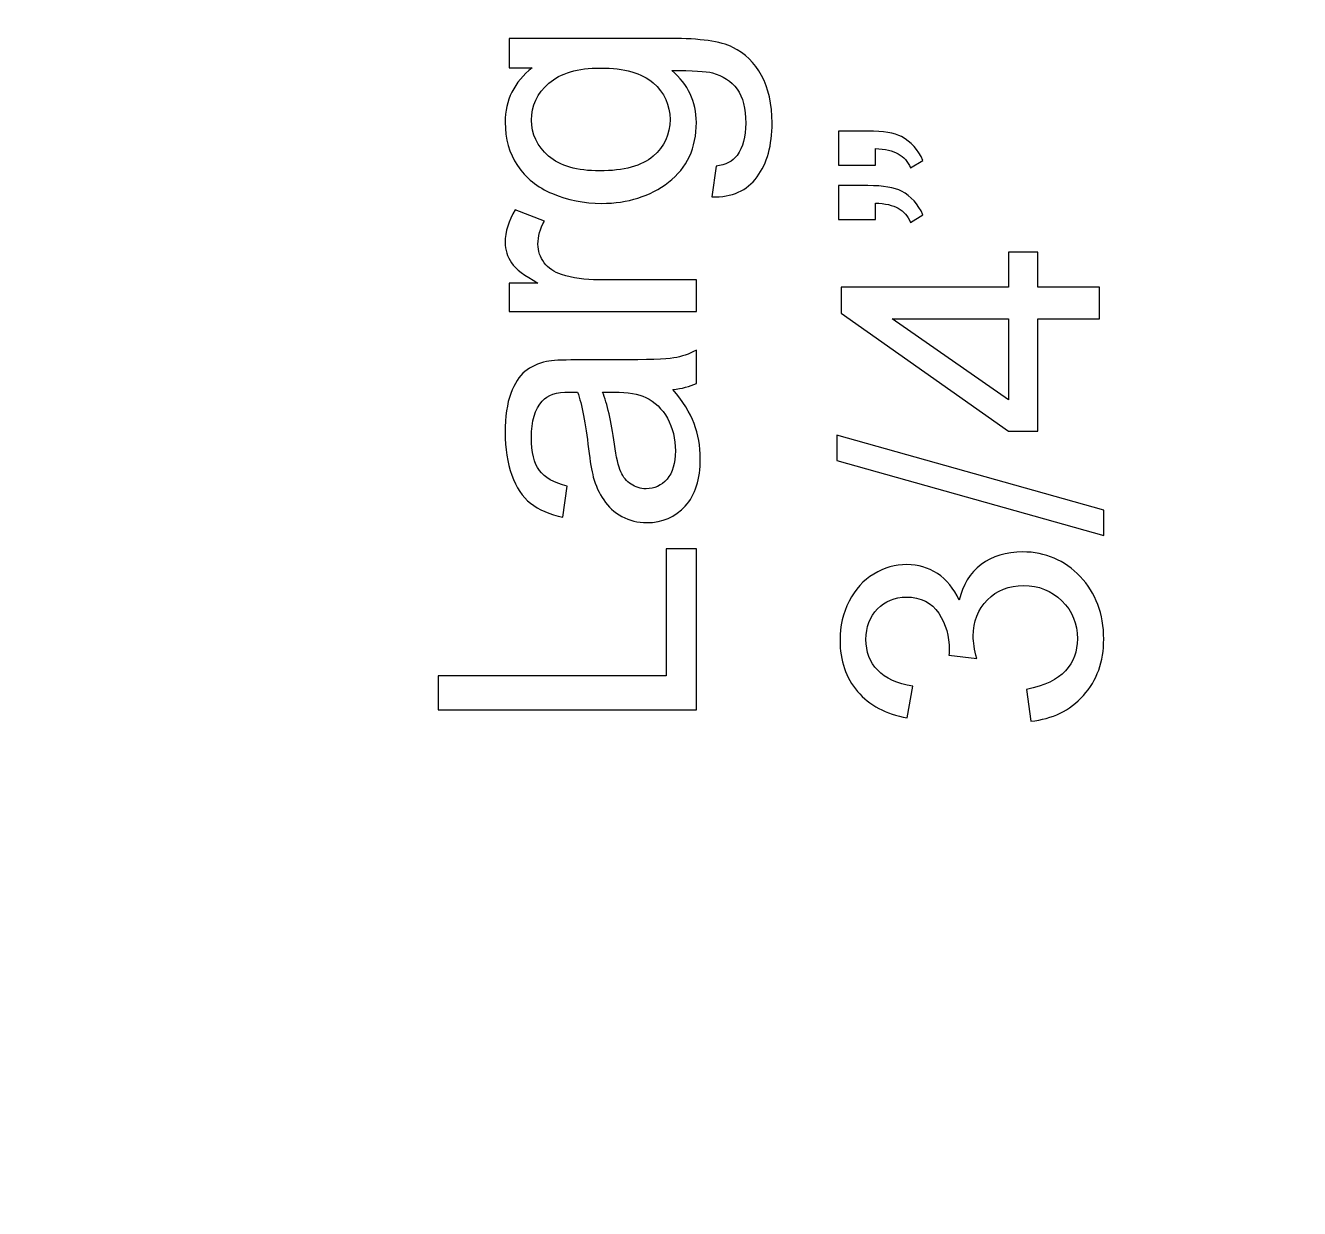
# Model space of a CAD drawing. Header units: millimetres. Extents: x -870 to 610, y 34 to 322.
# Drawn here: x -101.49 to -79.07, y 79.44 to 100.26 of the extents above; entities that cross this region are included whole.
import ezdxf

# ---------------------------------------------------------------- set-up
doc = ezdxf.new("R2010")
doc.units = ezdxf.units.MM
doc.header["$MEASUREMENT"] = 0
doc.layers.add('Layer 1', color=7, linetype='Continuous')

msp = doc.modelspace()

# ---------------------------------------------------------------- linework, layer by layer
at = {"layer": 'Layer 1', "lineweight": 18}
msp.add_open_spline([(-61.4583, 140.3243), (-62.143, 130.0218), (-67.5645, 122.997), (-67.3692, 113.5247), (-67.3692, 113.5247), (-68.2073, 117.8319), (-68.9892, 121.888), (-69.8006, 126.4278), (-69.8006, 126.4278), (-70.3018, 129.2324), (-70.4464, 131.5609), (-69.5501, 134.3017), (-69.5501, 134.3017), (-66.2616, 144.359), (-67.2655, 140.6717), (-71.7917, 144.1146), (-71.7917, 144.1146), (-77.2199, 148.2432), (-74.4601, 153.2347), (-74.0614, 159.0283), (-74.0614, 159.0283), (-73.6944, 164.3653), (-76.9117, 171.2789), (-77.229, 180.9115), (-77.229, 180.9115), (-77.6488, 193.6667), (-74.965, 197.454), (-73.2, 207.4215), (-73.2, 207.4215), (-73.0204, 208.4352), (-72.9897, 209.2928), (-72.8416, 210.0051), (-72.8416, 210.0051), (-72.8416, 210.0051), (-72.8416, 210.0053), (-72.8416, 210.0053), (-72.8416, 210.0053), (-72.8416, 210.0053), (-72.153, 220.0835), (-72.153, 220.0835), (-72.153, 220.0835), (-72.153, 220.0835), (-73.9793, 229.7712), (-73.9793, 229.7712), (-73.9793, 229.7712), (-73.9793, 229.7712), (-77.3443, 243.3522), (-77.3443, 243.3522), (-77.3443, 243.3522), (-77.3443, 243.3522), (-78.8558, 249.0034), (-78.8558, 249.0034), (-78.8558, 249.0034), (-78.8558, 249.0034), (-82.1654, 260.8102), (-82.1654, 260.8102), (-82.1654, 260.8102), (-82.1654, 260.8102), (-85.4457, 270.5513), (-85.4457, 270.5513), (-85.4457, 270.5513), (-85.4457, 270.5513), (-86.582, 274.0215), (-86.582, 274.0215), (-86.582, 274.0215), (-86.582, 274.0215), (-89.5018, 282.2442), (-89.5018, 282.2442), (-89.5018, 282.2442), (-89.5377, 282.2444), (-89.5733, 282.245), (-89.6085, 282.2459), (-89.6085, 282.2459), (-89.6085, 282.2459), (-90.1014, 283.9327), (-90.1014, 283.9327), (-90.1014, 283.9327), (-90.1014, 283.9327), (-93.7294, 292.6255), (-93.7294, 292.6255), (-93.7294, 292.6255), (-93.7294, 292.6255), (-96.8231, 299.4259), (-96.8231, 299.4259), (-96.8231, 299.4259), (-96.8231, 299.4259), (-102.3673, 308.6872), (-102.3673, 308.6872), (-102.3673, 308.6872), (-107.5366, 314.8667), (-102.4277, 318.1924), (-114.7419, 317.5729), (-114.7419, 317.5729), (-119.1629, 317.3505), (-123.3097, 316.8835), (-127.0643, 315.6869), (-127.0643, 315.6869), (-135.6741, 312.9428), (-139.169, 309.5699), (-143.714, 304.1025), (-143.714, 304.1025), (-147.9106, 299.0542), (-151.6037, 292.6966), (-153.9396, 285.7551), (-153.9396, 285.7551), (-155.2429, 281.8825), (-155.2458, 277.6894), (-155.5474, 273.3557), (-155.5474, 273.3557), (-155.5474, 273.3557), (-159.1261, 248.5431), (-159.1261, 248.5431), (-159.1261, 248.5431), (-159.9011, 244.1717), (-161.2298, 241.0493), (-162.127, 237.17), (-162.127, 237.17), (-163.4406, 231.4902), (-158.5768, 231.6859), (-160.8392, 225.9524), (-160.8392, 225.9524), (-162.6588, 221.3413), (-163.8048, 220.8725), (-162.3938, 214.8218), (-162.3938, 214.8218), (-160.088, 204.933), (-157.4682, 204.3198), (-161.6944, 191.1467), (-161.6944, 191.1467), (-164.5792, 182.1541), (-172.2431, 153.6577), (-170.199, 143.7667), (-170.199, 143.7667), (-169.0241, 138.0817), (-166.6332, 138.8823), (-164.3264, 135.5622), (-164.3264, 135.5622), (-160.5499, 130.1265), (-167.6326, 121.0831), (-160.3235, 112.0447), (-160.3235, 112.0447), (-157.7285, 108.8358), (-156.5433, 107.6488), (-155.2152, 102.742), (-155.2152, 102.742), (-150.9445, 86.9606), (-149.3764, 87.8537), (-136.1429, 79.4165), (-136.1429, 79.4165), (-132.4956, 77.0914), (-130.8418, 76.4356), (-126.3965, 74.716), (-126.3965, 74.716), (-122.8155, 73.3306), (-120.4173, 71.2866), (-117.5871, 69.3721), (-117.5871, 69.3721), (-111.5416, 65.283), (-111.0962, 69.2922), (-105.9227, 68.4773), (-105.9227, 68.4773), (-102.5119, 67.9403), (-99.7975, 63.5548), (-96.3893, 63.6483), (-96.3893, 63.6483), (-90.6464, 63.8064), (-92.8878, 72.2257), (-92.6495, 73.7663), (-92.6495, 73.7663), (-78.6971, 75.3249), (-79.9601, 71.2585), (-66.0643, 78.9154), (-66.0643, 78.9154), (-62.1544, 78.4079), (-59.9438, 79.412), (-55.2989, 77.9645), (-55.2989, 77.9645), (-47.2473, 75.4553), (-48.5106, 66.3716), (-41.3608, 68.4052), (-41.3608, 68.4052), (-37.558, 69.4869), (-36.1554, 79.7507), (-26.4586, 88.8055), (-26.4586, 88.8055), (-22.4184, 92.5785), (-19.5459, 97.2582), (-15.5246, 101.1581), (-15.5246, 101.1581), (-10.9385, 105.6058), (-7.1875, 106.2869), (-4.1575, 113.4286), (-4.1575, 113.4286), (-2.8532, 116.5026), (-1.7907, 118.6093), (-0.1652, 121.4457), (-0.1652, 121.4457), (1.5442, 124.4288), (2.7689, 125.9482), (4.2257, 128.7177), (4.2257, 128.7177), (10.012, 139.7196), (13.0394, 153.096), (9.3745, 166.6686), (9.3745, 166.6686), (7.6881, 172.9146), (5.5127, 178.6499), (4.4439, 185.3142), (4.4439, 185.3142), (1.3919, 204.3396), (5.6807, 232.4546), (6.4408, 252.1994), (6.4408, 252.1994), (6.7266, 259.6258), (7.44, 266.7783), (7.9696, 274.0591), (7.9696, 274.0591), (8.6266, 283.0962), (10.2006, 288.0336), (4.4628, 293.3622), (4.4628, 293.3622), (2.655, 294.9838), (-6.8065, 302.4276), (-8.5356, 303.0349), (-8.5356, 303.0349), (-9.5815, 303.4021), (-11.9697, 303.851), (-13.297, 304.22), (-13.297, 304.22), (-14.602, 300.5599), (-18.1528, 290.3489), (-18.0876, 287.0578), (-18.0876, 287.0578), (-18.035, 284.3907), (-18.3813, 280.4444), (-18.4591, 277.6022), (-18.4591, 277.6022), (-18.8544, 263.1876), (-19.2465, 258.2553), (-24.2889, 244.5826), (-24.2889, 244.5826), (-26.0731, 239.7442), (-27.6464, 236.9771), (-28.9607, 231.6226), (-28.9607, 231.6226), (-29.8251, 228.1012), (-31.5991, 223.8457), (-32.6734, 220.0285), (-32.6734, 220.0285), (-33.3292, 217.6975), (-35.9242, 213.5876), (-37.1377, 211.1454), (-37.1377, 211.1454), (-39.1171, 207.162), (-43.8097, 200.4853), (-44.8028, 196.981), (-44.8028, 196.981), (-44.7391, 196.9085), (-52.9458, 176.4169), (-53.4554, 174.9798), (-53.4554, 174.9798), (-57.4859, 163.6133), (-60.5171, 152.3919), (-61.4583, 140.3243)], degree=3, knots=[0, 0, 0, 0, 0.0149254, 0.0149254, 0.0149254, 0.0149254, 0.0298507, 0.0298507, 0.0298507, 0.0298507, 0.0447761, 0.0447761, 0.0447761, 0.0447761, 0.0597015, 0.0597015, 0.0597015, 0.0597015, 0.0746269, 0.0746269, 0.0746269, 0.0746269, 0.0895522, 0.0895522, 0.0895522, 0.0895522, 0.1044776, 0.1044776, 0.1044776, 0.1044776, 0.119403, 0.119403, 0.119403, 0.119403, 0.1343284, 0.1343284, 0.1343284, 0.1343284, 0.1492537, 0.1492537, 0.1492537, 0.1492537, 0.1641791, 0.1641791, 0.1641791, 0.1641791, 0.1791045, 0.1791045, 0.1791045, 0.1791045, 0.1940299, 0.1940299, 0.1940299, 0.1940299, 0.2089552, 0.2089552, 0.2089552, 0.2089552, 0.2238806, 0.2238806, 0.2238806, 0.2238806, 0.238806, 0.238806, 0.238806, 0.238806, 0.2537313, 0.2537313, 0.2537313, 0.2537313, 0.2686567, 0.2686567, 0.2686567, 0.2686567, 0.2835821, 0.2835821, 0.2835821, 0.2835821, 0.2985075, 0.2985075, 0.2985075, 0.2985075, 0.3134328, 0.3134328, 0.3134328, 0.3134328, 0.3283582, 0.3283582, 0.3283582, 0.3283582, 0.3432836, 0.3432836, 0.3432836, 0.3432836, 0.358209, 0.358209, 0.358209, 0.358209, 0.3731343, 0.3731343, 0.3731343, 0.3731343, 0.3880597, 0.3880597, 0.3880597, 0.3880597, 0.4029851, 0.4029851, 0.4029851, 0.4029851, 0.4179104, 0.4179104, 0.4179104, 0.4179104, 0.4328358, 0.4328358, 0.4328358, 0.4328358, 0.4477612, 0.4477612, 0.4477612, 0.4477612, 0.4626866, 0.4626866, 0.4626866, 0.4626866, 0.4776119, 0.4776119, 0.4776119, 0.4776119, 0.4925373, 0.4925373, 0.4925373, 0.4925373, 0.5074627, 0.5074627, 0.5074627, 0.5074627, 0.5223881, 0.5223881, 0.5223881, 0.5223881, 0.5373134, 0.5373134, 0.5373134, 0.5373134, 0.5522388, 0.5522388, 0.5522388, 0.5522388, 0.5671642, 0.5671642, 0.5671642, 0.5671642, 0.5820896, 0.5820896, 0.5820896, 0.5820896, 0.5970149, 0.5970149, 0.5970149, 0.5970149, 0.6119403, 0.6119403, 0.6119403, 0.6119403, 0.6268657, 0.6268657, 0.6268657, 0.6268657, 0.641791, 0.641791, 0.641791, 0.641791, 0.6567164, 0.6567164, 0.6567164, 0.6567164, 0.6716418, 0.6716418, 0.6716418, 0.6716418, 0.6865672, 0.6865672, 0.6865672, 0.6865672, 0.7014925, 0.7014925, 0.7014925, 0.7014925, 0.7164179, 0.7164179, 0.7164179, 0.7164179, 0.7313433, 0.7313433, 0.7313433, 0.7313433, 0.7462687, 0.7462687, 0.7462687, 0.7462687, 0.761194, 0.761194, 0.761194, 0.761194, 0.7761194, 0.7761194, 0.7761194, 0.7761194, 0.7910448, 0.7910448, 0.7910448, 0.7910448, 0.8059701, 0.8059701, 0.8059701, 0.8059701, 0.8208955, 0.8208955, 0.8208955, 0.8208955, 0.8358209, 0.8358209, 0.8358209, 0.8358209, 0.8507463, 0.8507463, 0.8507463, 0.8507463, 0.8656716, 0.8656716, 0.8656716, 0.8656716, 0.880597, 0.880597, 0.880597, 0.880597, 0.8955224, 0.8955224, 0.8955224, 0.8955224, 0.9104478, 0.9104478, 0.9104478, 0.9104478, 0.9253731, 0.9253731, 0.9253731, 0.9253731, 0.9402985, 0.9402985, 0.9402985, 0.9402985, 0.9552239, 0.9552239, 0.9552239, 0.9552239, 0.9701493, 0.9701493, 0.9701493, 0.9701493, 1, 1, 1, 1], dxfattribs=at)
at = {"layer": 'Layer 1'}
for points, knots in [([(-89.4082, 97.2459), (-89.4082, 97.2459), (-89.332, 97.7857), (-89.332, 97.7857), (-89.332, 97.7857), (-89.1648, 97.8079), (-89.0431, 97.8714), (-88.9659, 97.9751), (-88.9659, 97.9751), (-88.8632, 98.1138), (-88.8113, 98.3032), (-88.8113, 98.5435), (-88.8113, 98.5435), (-88.8113, 98.8017), (-88.8632, 99.0017), (-88.9659, 99.1425), (-88.9659, 99.1425), (-89.0685, 99.2832), (-89.2135, 99.3785), (-89.3987, 99.4282), (-89.3987, 99.4282), (-89.512, 99.4568), (-89.7501, 99.4706), (-90.1131, 99.4684), (-90.1131, 99.4684), (-89.8252, 99.224), (-89.6813, 98.9202), (-89.6813, 98.5562), (-89.6813, 98.5562), (-89.6813, 98.1032), (-89.8443, 97.7518), (-90.1713, 97.5042), (-90.1713, 97.5042), (-90.4973, 97.2555), (-90.8889, 97.1316), (-91.345, 97.1316), (-91.345, 97.1316), (-91.6593, 97.1316), (-91.9493, 97.1888), (-92.215, 97.302), (-92.215, 97.302), (-92.4806, 97.4153), (-92.6849, 97.5804), (-92.8298, 97.7963), (-92.8298, 97.7963), (-92.9748, 98.0122), (-93.0468, 98.2662), (-93.0468, 98.5583), (-93.0468, 98.5583), (-93.0468, 98.9467), (-92.8881, 99.2674), (-92.5706, 99.5192), (-92.5706, 99.5192), (-92.5706, 99.5192), (-92.977, 99.5192), (-92.977, 99.5192), (-92.977, 99.5192), (-92.977, 99.5192), (-92.977, 100.0336), (-92.977, 100.0336), (-92.977, 100.0336), (-92.977, 100.0336), (-90.1311, 100.0336), (-90.1311, 100.0336), (-90.1311, 100.0336), (-89.6178, 100.0336), (-89.2548, 99.9817), (-89.041, 99.877), (-89.041, 99.877), (-88.8272, 99.7732), (-88.6579, 99.6071), (-88.5341, 99.3817), (-88.5341, 99.3817), (-88.4102, 99.1552), (-88.3478, 98.8768), (-88.3478, 98.5466), (-88.3478, 98.5466), (-88.3478, 98.154), (-88.4356, 97.8376), (-88.6124, 97.5963), (-88.6124, 97.5963), (-88.7881, 97.3539), (-89.0537, 97.2375), (-89.4082, 97.2459)], [0, 0, 0, 0, 0.0454545, 0.0454545, 0.0454545, 0.0454545, 0.0909091, 0.0909091, 0.0909091, 0.0909091, 0.1363636, 0.1363636, 0.1363636, 0.1363636, 0.1818182, 0.1818182, 0.1818182, 0.1818182, 0.2272727, 0.2272727, 0.2272727, 0.2272727, 0.2727273, 0.2727273, 0.2727273, 0.2727273, 0.3181818, 0.3181818, 0.3181818, 0.3181818, 0.3636364, 0.3636364, 0.3636364, 0.3636364, 0.4090909, 0.4090909, 0.4090909, 0.4090909, 0.4545455, 0.4545455, 0.4545455, 0.4545455, 0.5, 0.5, 0.5, 0.5, 0.5454545, 0.5454545, 0.5454545, 0.5454545, 0.5909091, 0.5909091, 0.5909091, 0.5909091, 0.6363636, 0.6363636, 0.6363636, 0.6363636, 0.6818182, 0.6818182, 0.6818182, 0.6818182, 0.7272727, 0.7272727, 0.7272727, 0.7272727, 0.7727273, 0.7727273, 0.7727273, 0.7727273, 0.8181818, 0.8181818, 0.8181818, 0.8181818, 0.8636364, 0.8636364, 0.8636364, 0.8636364, 0.9090909, 0.9090909, 0.9090909, 0.9090909, 1, 1, 1, 1]), ([(-91.3852, 97.7031), (-90.9545, 97.7031), (-90.6402, 97.7889), (-90.4422, 97.9603), (-90.4422, 97.9603), (-90.2443, 98.1328), (-90.1449, 98.3477), (-90.1449, 98.6059), (-90.1449, 98.6059), (-90.1449, 98.8631), (-90.2433, 99.0779), (-90.4401, 99.2525), (-90.4401, 99.2525), (-90.637, 99.4261), (-90.946, 99.5129), (-91.3672, 99.5129), (-91.3672, 99.5129), (-91.7694, 99.5129), (-92.0731, 99.4229), (-92.2774, 99.2441), (-92.2774, 99.2441), (-92.4817, 99.0652), (-92.5833, 98.8493), (-92.5833, 98.5974), (-92.5833, 98.5974), (-92.5833, 98.3487), (-92.4827, 98.1381), (-92.2816, 97.9635), (-92.2816, 97.9635), (-92.0805, 97.7899), (-91.7821, 97.7031), (-91.3852, 97.7031)], [0, 0, 0, 0, 0.1111111, 0.1111111, 0.1111111, 0.1111111, 0.2222222, 0.2222222, 0.2222222, 0.2222222, 0.3333333, 0.3333333, 0.3333333, 0.3333333, 0.4444444, 0.4444444, 0.4444444, 0.4444444, 0.5555556, 0.5555556, 0.5555556, 0.5555556, 0.6666667, 0.6666667, 0.6666667, 0.6666667, 0.7777778, 0.7777778, 0.7777778, 0.7777778, 1, 1, 1, 1]), ([(-86.5308, 97.8047), (-86.5308, 97.8047), (-87.1785, 97.8047), (-87.1785, 97.8047), (-87.1785, 97.8047), (-87.1785, 97.8047), (-87.1785, 98.4016), (-87.1785, 98.4016), (-87.1785, 98.4016), (-87.1785, 98.4016), (-86.6641, 98.4016), (-86.6641, 98.4016), (-86.6641, 98.4016), (-86.3889, 98.4016), (-86.19, 98.3698), (-86.0693, 98.3052), (-86.0693, 98.3052), (-85.9021, 98.2153), (-85.7772, 98.0766), (-85.6926, 97.8872), (-85.6926, 97.8872), (-85.6926, 97.8872), (-85.9127, 97.7539), (-85.9127, 97.7539), (-85.9127, 97.7539), (-85.9582, 97.866), (-86.0291, 97.9486), (-86.1275, 98.0036), (-86.1275, 98.0036), (-86.2249, 98.0587), (-86.3593, 98.0893), (-86.5308, 98.0957), (-86.5308, 98.0957), (-86.5308, 98.0957), (-86.5308, 97.8047), (-86.5308, 97.8047)], [0, 0, 0, 0, 0.1, 0.1, 0.1, 0.1, 0.2, 0.2, 0.2, 0.2, 0.3, 0.3, 0.3, 0.3, 0.4, 0.4, 0.4, 0.4, 0.5, 0.5, 0.5, 0.5, 0.6, 0.6, 0.6, 0.6, 0.7, 0.7, 0.7, 0.7, 0.8, 0.8, 0.8, 0.8, 1, 1, 1, 1]), ([(-86.5308, 96.8458), (-86.5308, 96.8458), (-87.1785, 96.8458), (-87.1785, 96.8458), (-87.1785, 96.8458), (-87.1785, 96.8458), (-87.1785, 97.4427), (-87.1785, 97.4427), (-87.1785, 97.4427), (-87.1785, 97.4427), (-86.6641, 97.4427), (-86.6641, 97.4427), (-86.6641, 97.4427), (-86.3889, 97.4427), (-86.19, 97.411), (-86.0693, 97.3464), (-86.0693, 97.3464), (-85.9021, 97.2564), (-85.7772, 97.1178), (-85.6926, 96.9284), (-85.6926, 96.9284), (-85.6926, 96.9284), (-85.9127, 96.795), (-85.9127, 96.795), (-85.9127, 96.795), (-85.9582, 96.9072), (-86.0291, 96.9897), (-86.1275, 97.0448), (-86.1275, 97.0448), (-86.2249, 97.0998), (-86.3593, 97.1305), (-86.5308, 97.1368), (-86.5308, 97.1368), (-86.5308, 97.1368), (-86.5308, 96.8458), (-86.5308, 96.8458)], [0, 0, 0, 0, 0.1, 0.1, 0.1, 0.1, 0.2, 0.2, 0.2, 0.2, 0.3, 0.3, 0.3, 0.3, 0.4, 0.4, 0.4, 0.4, 0.5, 0.5, 0.5, 0.5, 0.6, 0.6, 0.6, 0.6, 0.7, 0.7, 0.7, 0.7, 0.8, 0.8, 0.8, 0.8, 1, 1, 1, 1]), ([(-89.6813, 95.2277), (-89.6813, 95.2277), (-92.977, 95.2277), (-92.977, 95.2277), (-92.977, 95.2277), (-92.977, 95.2277), (-92.977, 95.7293), (-92.977, 95.7293), (-92.977, 95.7293), (-92.977, 95.7293), (-92.4721, 95.7293), (-92.4721, 95.7293), (-92.4721, 95.7293), (-92.706, 95.8574), (-92.8605, 95.9759), (-92.9346, 96.0849), (-92.9346, 96.0849), (-93.0098, 96.1939), (-93.0468, 96.3135), (-93.0468, 96.4437), (-93.0468, 96.4437), (-93.0468, 96.6321), (-92.9875, 96.8236), (-92.8701, 97.0184), (-92.8701, 97.0184), (-92.8701, 97.0184), (-92.3547, 96.8194), (-92.3547, 96.8194), (-92.3547, 96.8194), (-92.4309, 96.6839), (-92.469, 96.5485), (-92.469, 96.413), (-92.469, 96.413), (-92.469, 96.2913), (-92.4319, 96.1823), (-92.3589, 96.086), (-92.3589, 96.086), (-92.2859, 95.9897), (-92.1843, 95.9209), (-92.0541, 95.8796), (-92.0541, 95.8796), (-91.8562, 95.8171), (-91.6392, 95.7865), (-91.4032, 95.7865), (-91.4032, 95.7865), (-91.4032, 95.7865), (-89.6813, 95.7865), (-89.6813, 95.7865), (-89.6813, 95.7865), (-89.6813, 95.7865), (-89.6813, 95.2277), (-89.6813, 95.2277)], [0, 0, 0, 0, 0.0714286, 0.0714286, 0.0714286, 0.0714286, 0.1428571, 0.1428571, 0.1428571, 0.1428571, 0.2142857, 0.2142857, 0.2142857, 0.2142857, 0.2857143, 0.2857143, 0.2857143, 0.2857143, 0.3571429, 0.3571429, 0.3571429, 0.3571429, 0.4285714, 0.4285714, 0.4285714, 0.4285714, 0.5, 0.5, 0.5, 0.5, 0.5714286, 0.5714286, 0.5714286, 0.5714286, 0.6428571, 0.6428571, 0.6428571, 0.6428571, 0.7142857, 0.7142857, 0.7142857, 0.7142857, 0.7857143, 0.7857143, 0.7857143, 0.7857143, 0.8571429, 0.8571429, 0.8571429, 0.8571429, 1, 1, 1, 1]), ([(-82.5874, 95.0985), (-82.5874, 95.0985), (-83.6733, 95.0985), (-83.6733, 95.0985), (-83.6733, 95.0985), (-83.6733, 95.0985), (-83.6733, 93.1236), (-83.6733, 93.1236), (-83.6733, 93.1236), (-83.6733, 93.1236), (-84.1876, 93.1236), (-84.1876, 93.1236), (-84.1876, 93.1236), (-84.1876, 93.1236), (-87.134, 95.2001), (-87.134, 95.2001), (-87.134, 95.2001), (-87.134, 95.2001), (-87.134, 95.6573), (-87.134, 95.6573), (-87.134, 95.6573), (-87.134, 95.6573), (-84.1876, 95.6573), (-84.1876, 95.6573), (-84.1876, 95.6573), (-84.1876, 95.6573), (-84.1876, 96.2732), (-84.1876, 96.2732), (-84.1876, 96.2732), (-84.1876, 96.2732), (-83.6733, 96.2732), (-83.6733, 96.2732), (-83.6733, 96.2732), (-83.6733, 96.2732), (-83.6733, 95.6573), (-83.6733, 95.6573), (-83.6733, 95.6573), (-83.6733, 95.6573), (-82.5874, 95.6573), (-82.5874, 95.6573), (-82.5874, 95.6573), (-82.5874, 95.6573), (-82.5874, 95.0985), (-82.5874, 95.0985)], [0, 0, 0, 0, 0.0833333, 0.0833333, 0.0833333, 0.0833333, 0.1666667, 0.1666667, 0.1666667, 0.1666667, 0.25, 0.25, 0.25, 0.25, 0.3333333, 0.3333333, 0.3333333, 0.3333333, 0.4166667, 0.4166667, 0.4166667, 0.4166667, 0.5, 0.5, 0.5, 0.5, 0.5833333, 0.5833333, 0.5833333, 0.5833333, 0.6666667, 0.6666667, 0.6666667, 0.6666667, 0.75, 0.75, 0.75, 0.75, 0.8333333, 0.8333333, 0.8333333, 0.8333333, 1, 1, 1, 1]), ([(-84.1876, 95.0985), (-84.1876, 95.0985), (-86.2334, 95.0985), (-86.2334, 95.0985), (-86.2334, 95.0985), (-86.2334, 95.0985), (-84.1876, 93.6729), (-84.1876, 93.6729), (-84.1876, 93.6729), (-84.1876, 93.6729), (-84.1876, 95.0985), (-84.1876, 95.0985)], [0, 0, 0, 0, 0.25, 0.25, 0.25, 0.25, 0.5, 0.5, 0.5, 0.5, 1, 1, 1, 1]), ([(-90.0941, 93.855), (-89.9173, 93.6475), (-89.7935, 93.4475), (-89.7205, 93.2559), (-89.7205, 93.2559), (-89.6474, 93.0644), (-89.6114, 92.8591), (-89.6114, 92.6389), (-89.6114, 92.6389), (-89.6114, 92.277), (-89.6993, 91.9986), (-89.876, 91.8039), (-89.876, 91.8039), (-90.0517, 91.6092), (-90.2771, 91.5118), (-90.5513, 91.5118), (-90.5513, 91.5118), (-90.7121, 91.5118), (-90.8592, 91.5488), (-90.9926, 91.6219), (-90.9926, 91.6219), (-91.1259, 91.696), (-91.2318, 91.7923), (-91.3122, 91.9108), (-91.3122, 91.9108), (-91.3926, 92.0304), (-91.454, 92.1637), (-91.4953, 92.313), (-91.4953, 92.313), (-91.5239, 92.423), (-91.5514, 92.5892), (-91.5789, 92.8104), (-91.5789, 92.8104), (-91.6318, 93.2612), (-91.6964, 93.5946), (-91.7705, 93.8073), (-91.7705, 93.8073), (-91.8467, 93.8094), (-91.8953, 93.8105), (-91.9154, 93.8105), (-91.9154, 93.8105), (-92.1419, 93.8105), (-92.3017, 93.7576), (-92.3949, 93.6518), (-92.3949, 93.6518), (-92.5208, 93.5089), (-92.5833, 93.2962), (-92.5833, 93.0146), (-92.5833, 93.0146), (-92.5833, 92.7511), (-92.5367, 92.5564), (-92.4446, 92.4315), (-92.4446, 92.4315), (-92.3525, 92.3056), (-92.1885, 92.2135), (-91.9546, 92.1532), (-91.9546, 92.1532), (-91.9546, 92.1532), (-92.0308, 91.6071), (-92.0308, 91.6071), (-92.0308, 91.6071), (-92.2647, 91.6568), (-92.4541, 91.7383), (-92.5981, 91.8526), (-92.5981, 91.8526), (-92.742, 91.9669), (-92.8521, 92.132), (-92.9304, 92.3479), (-92.9304, 92.3479), (-93.0076, 92.5627), (-93.0468, 92.8136), (-93.0468, 93.0972), (-93.0468, 93.0972), (-93.0468, 93.3787), (-93.014, 93.6084), (-92.9473, 93.7851), (-92.9473, 93.7851), (-92.8806, 93.9608), (-92.7981, 94.091), (-92.6976, 94.1735), (-92.6976, 94.1735), (-92.597, 94.2561), (-92.47, 94.3143), (-92.3166, 94.3481), (-92.3166, 94.3481), (-92.2213, 94.3661), (-92.0499, 94.3757), (-91.8033, 94.3757), (-91.8033, 94.3757), (-91.8033, 94.3757), (-91.0624, 94.3757), (-91.0624, 94.3757), (-91.0624, 94.3757), (-90.5449, 94.3757), (-90.2179, 94.3873), (-90.0792, 94.4106), (-90.0792, 94.4106), (-89.9406, 94.4328), (-89.8083, 94.4794), (-89.6813, 94.5471), (-89.6813, 94.5471), (-89.6813, 94.5471), (-89.6813, 93.9629), (-89.6813, 93.9629), (-89.6813, 93.9629), (-89.7988, 93.9068), (-89.9364, 93.8708), (-90.0941, 93.855)], [0, 0, 0, 0, 0.0357143, 0.0357143, 0.0357143, 0.0357143, 0.0714286, 0.0714286, 0.0714286, 0.0714286, 0.1071429, 0.1071429, 0.1071429, 0.1071429, 0.1428571, 0.1428571, 0.1428571, 0.1428571, 0.1785714, 0.1785714, 0.1785714, 0.1785714, 0.2142857, 0.2142857, 0.2142857, 0.2142857, 0.25, 0.25, 0.25, 0.25, 0.2857143, 0.2857143, 0.2857143, 0.2857143, 0.3214286, 0.3214286, 0.3214286, 0.3214286, 0.3571429, 0.3571429, 0.3571429, 0.3571429, 0.3928571, 0.3928571, 0.3928571, 0.3928571, 0.4285714, 0.4285714, 0.4285714, 0.4285714, 0.4642857, 0.4642857, 0.4642857, 0.4642857, 0.5, 0.5, 0.5, 0.5, 0.5357143, 0.5357143, 0.5357143, 0.5357143, 0.5714286, 0.5714286, 0.5714286, 0.5714286, 0.6071429, 0.6071429, 0.6071429, 0.6071429, 0.6428571, 0.6428571, 0.6428571, 0.6428571, 0.6785714, 0.6785714, 0.6785714, 0.6785714, 0.7142857, 0.7142857, 0.7142857, 0.7142857, 0.75, 0.75, 0.75, 0.75, 0.7857143, 0.7857143, 0.7857143, 0.7857143, 0.8214286, 0.8214286, 0.8214286, 0.8214286, 0.8571429, 0.8571429, 0.8571429, 0.8571429, 0.8928571, 0.8928571, 0.8928571, 0.8928571, 0.9285714, 0.9285714, 0.9285714, 0.9285714, 1, 1, 1, 1]), ([(-91.3323, 93.8105), (-91.2498, 93.6073), (-91.1799, 93.3025), (-91.1228, 92.8961), (-91.1228, 92.8961), (-91.0899, 92.6654), (-91.0529, 92.5024), (-91.0116, 92.4072), (-91.0116, 92.4072), (-90.9704, 92.3119), (-90.91, 92.2389), (-90.8317, 92.187), (-90.8317, 92.187), (-90.7523, 92.1352), (-90.6645, 92.1087), (-90.5671, 92.1087), (-90.5671, 92.1087), (-90.42, 92.1087), (-90.2962, 92.1648), (-90.1978, 92.278), (-90.1978, 92.278), (-90.0993, 92.3913), (-90.0496, 92.5564), (-90.0496, 92.7733), (-90.0496, 92.7733), (-90.0496, 92.9882), (-90.0962, 93.1797), (-90.1904, 93.348), (-90.1904, 93.348), (-90.2835, 93.5152), (-90.4116, 93.6391), (-90.5735, 93.7174), (-90.5735, 93.7174), (-90.6994, 93.7777), (-90.8846, 93.8073), (-91.1291, 93.8073), (-91.1291, 93.8073), (-91.1291, 93.8073), (-91.3323, 93.8105), (-91.3323, 93.8105)], [0, 0, 0, 0, 0.0909091, 0.0909091, 0.0909091, 0.0909091, 0.1818182, 0.1818182, 0.1818182, 0.1818182, 0.2727273, 0.2727273, 0.2727273, 0.2727273, 0.3636364, 0.3636364, 0.3636364, 0.3636364, 0.4545455, 0.4545455, 0.4545455, 0.4545455, 0.5454545, 0.5454545, 0.5454545, 0.5454545, 0.6363636, 0.6363636, 0.6363636, 0.6363636, 0.7272727, 0.7272727, 0.7272727, 0.7272727, 0.8181818, 0.8181818, 0.8181818, 0.8181818, 1, 1, 1, 1]), ([(-82.5112, 91.2832), (-82.5112, 91.2832), (-87.2102, 92.604), (-87.2102, 92.604), (-87.2102, 92.604), (-87.2102, 92.604), (-87.2102, 93.0538), (-87.2102, 93.0538), (-87.2102, 93.0538), (-87.2102, 93.0538), (-82.5112, 91.733), (-82.5112, 91.733), (-82.5112, 91.733), (-82.5112, 91.733), (-82.5112, 91.2832), (-82.5112, 91.2832)], [0, 0, 0, 0, 0.2, 0.2, 0.2, 0.2, 0.4, 0.4, 0.4, 0.4, 0.6, 0.6, 0.6, 0.6, 1, 1, 1, 1]), ([(-89.6813, 88.2151), (-89.6813, 88.2151), (-94.2279, 88.2151), (-94.2279, 88.2151), (-94.2279, 88.2151), (-94.2279, 88.2151), (-94.2279, 88.8183), (-94.2279, 88.8183), (-94.2279, 88.8183), (-94.2279, 88.8183), (-90.2147, 88.8183), (-90.2147, 88.8183), (-90.2147, 88.8183), (-90.2147, 88.8183), (-90.2147, 91.0535), (-90.2147, 91.0535), (-90.2147, 91.0535), (-90.2147, 91.0535), (-89.6813, 91.0535), (-89.6813, 91.0535), (-89.6813, 91.0535), (-89.6813, 91.0535), (-89.6813, 88.2151), (-89.6813, 88.2151)], [0, 0, 0, 0, 0.1428571, 0.1428571, 0.1428571, 0.1428571, 0.2857143, 0.2857143, 0.2857143, 0.2857143, 0.4285714, 0.4285714, 0.4285714, 0.4285714, 0.5714286, 0.5714286, 0.5714286, 0.5714286, 0.7142857, 0.7142857, 0.7142857, 0.7142857, 1, 1, 1, 1]), ([(-83.7939, 88.0182), (-83.7939, 88.0182), (-83.8701, 88.577), (-83.8701, 88.577), (-83.8701, 88.577), (-83.5526, 88.6416), (-83.324, 88.7495), (-83.1843, 88.903), (-83.1843, 88.903), (-83.0446, 89.0564), (-82.9748, 89.2448), (-82.9748, 89.4681), (-82.9748, 89.4681), (-82.9748, 89.7327), (-83.0658, 89.956), (-83.2478, 90.1359), (-83.2478, 90.1359), (-83.4298, 90.3158), (-83.6553, 90.4058), (-83.9241, 90.4058), (-83.9241, 90.4058), (-84.1802, 90.4058), (-84.3919, 90.3222), (-84.5591, 90.1539), (-84.5591, 90.1539), (-84.7252, 89.9867), (-84.8088, 89.774), (-84.8088, 89.5147), (-84.8088, 89.5147), (-84.8088, 89.4089), (-84.7877, 89.2776), (-84.7464, 89.1199), (-84.7464, 89.1199), (-84.7464, 89.1199), (-85.2354, 89.1824), (-85.2354, 89.1824), (-85.2354, 89.1824), (-85.2311, 89.2194), (-85.229, 89.2501), (-85.229, 89.2723), (-85.229, 89.2723), (-85.229, 89.5115), (-85.2914, 89.7253), (-85.4153, 89.9169), (-85.4153, 89.9169), (-85.5391, 90.1074), (-85.7296, 90.2026), (-85.9868, 90.2026), (-85.9868, 90.2026), (-86.191, 90.2026), (-86.3604, 90.1328), (-86.4948, 89.9941), (-86.4948, 89.9941), (-86.6292, 89.8555), (-86.6959, 89.6766), (-86.6959, 89.4575), (-86.6959, 89.4575), (-86.6959, 89.2395), (-86.6271, 89.0585), (-86.4895, 88.9136), (-86.4895, 88.9136), (-86.3519, 88.7686), (-86.1455, 88.6754), (-85.8704, 88.6342), (-85.8704, 88.6342), (-85.8704, 88.6342), (-85.972, 88.0754), (-85.972, 88.0754), (-85.972, 88.0754), (-86.3466, 88.1441), (-86.6376, 88.2987), (-86.844, 88.541), (-86.844, 88.541), (-87.0504, 88.7823), (-87.1531, 89.0839), (-87.1531, 89.4438), (-87.1531, 89.4438), (-87.1531, 89.6914), (-87.1001, 89.92), (-86.9932, 90.1285), (-86.9932, 90.1285), (-86.8874, 90.3381), (-86.7424, 90.4979), (-86.5593, 90.6079), (-86.5593, 90.6079), (-86.3752, 90.7191), (-86.1804, 90.7741), (-85.9741, 90.7741), (-85.9741, 90.7741), (-85.7783, 90.7741), (-85.6005, 90.7212), (-85.4396, 90.6164), (-85.4396, 90.6164), (-85.2787, 90.5106), (-85.1507, 90.3539), (-85.0554, 90.1476), (-85.0554, 90.1476), (-84.9941, 90.4164), (-84.8649, 90.6249), (-84.6691, 90.7741), (-84.6691, 90.7741), (-84.4744, 90.9223), (-84.2289, 90.9964), (-83.9357, 90.9964), (-83.9357, 90.9964), (-83.5388, 90.9964), (-83.2012, 90.8514), (-82.925, 90.5624), (-82.925, 90.5624), (-82.6488, 90.2725), (-82.5112, 89.9063), (-82.5112, 89.4639), (-82.5112, 89.4639), (-82.5112, 89.0649), (-82.6297, 88.7336), (-82.8679, 88.4701), (-82.8679, 88.4701), (-83.106, 88.2055), (-83.415, 88.0552), (-83.7939, 88.0182)], [0, 0, 0, 0, 0.0322581, 0.0322581, 0.0322581, 0.0322581, 0.0645161, 0.0645161, 0.0645161, 0.0645161, 0.0967742, 0.0967742, 0.0967742, 0.0967742, 0.1290323, 0.1290323, 0.1290323, 0.1290323, 0.1612903, 0.1612903, 0.1612903, 0.1612903, 0.1935484, 0.1935484, 0.1935484, 0.1935484, 0.2258065, 0.2258065, 0.2258065, 0.2258065, 0.2580645, 0.2580645, 0.2580645, 0.2580645, 0.2903226, 0.2903226, 0.2903226, 0.2903226, 0.3225806, 0.3225806, 0.3225806, 0.3225806, 0.3548387, 0.3548387, 0.3548387, 0.3548387, 0.3870968, 0.3870968, 0.3870968, 0.3870968, 0.4193548, 0.4193548, 0.4193548, 0.4193548, 0.4516129, 0.4516129, 0.4516129, 0.4516129, 0.483871, 0.483871, 0.483871, 0.483871, 0.516129, 0.516129, 0.516129, 0.516129, 0.5483871, 0.5483871, 0.5483871, 0.5483871, 0.5806452, 0.5806452, 0.5806452, 0.5806452, 0.6129032, 0.6129032, 0.6129032, 0.6129032, 0.6451613, 0.6451613, 0.6451613, 0.6451613, 0.6774194, 0.6774194, 0.6774194, 0.6774194, 0.7096774, 0.7096774, 0.7096774, 0.7096774, 0.7419355, 0.7419355, 0.7419355, 0.7419355, 0.7741935, 0.7741935, 0.7741935, 0.7741935, 0.8064516, 0.8064516, 0.8064516, 0.8064516, 0.8387097, 0.8387097, 0.8387097, 0.8387097, 0.8709677, 0.8709677, 0.8709677, 0.8709677, 0.9032258, 0.9032258, 0.9032258, 0.9032258, 0.9354839, 0.9354839, 0.9354839, 0.9354839, 1, 1, 1, 1])]:
    msp.add_open_spline(points, degree=3, knots=knots, dxfattribs=at)

doc.saveas('drawing.dxf')
